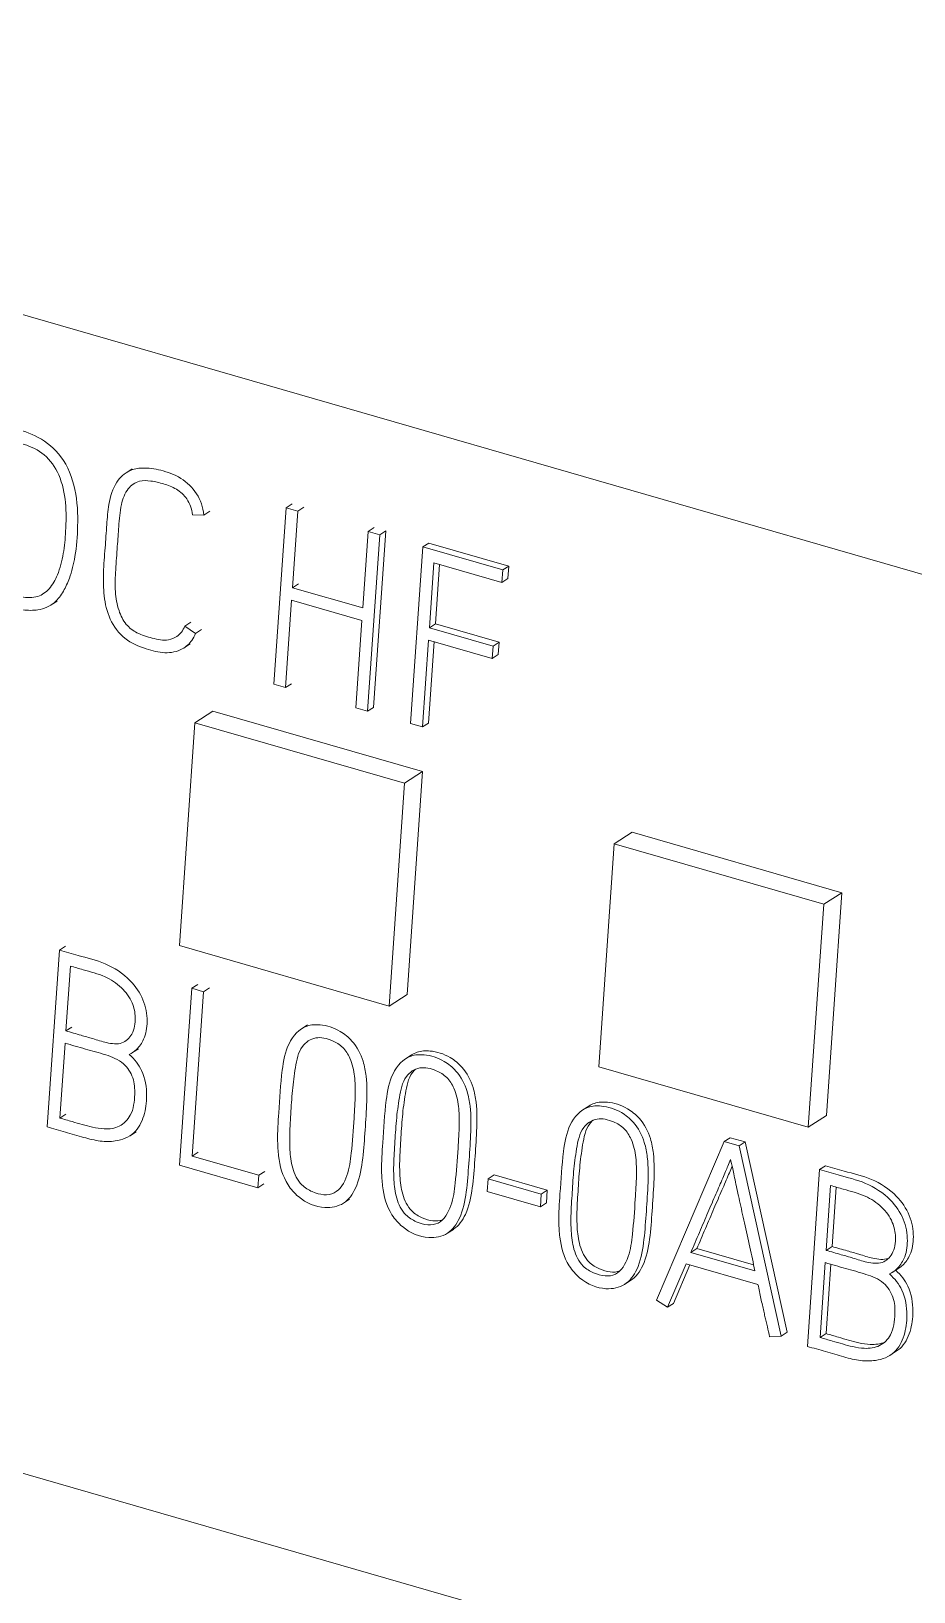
# Model space of a CAD drawing. Header units: inches. Extents: x 9220 to 92460, y -39241 to 4813.
# Drawn here: x 74980.54 to 74985.94, y -33734.08 to -33724.53 of the extents above; entities that cross this region are included whole.
import ezdxf

# ---------------------------------------------------------------- set-up
doc = ezdxf.new("R2010")
doc.units = ezdxf.units.IN
doc.header["$MEASUREMENT"] = 0

# ---------------------------------------------------------------- blocks, each defined once
blk = doc.blocks.new('A$C027ebf9d')
at = {"color": 0, "linetype": 'Continuous', "lineweight": 0}
for p, q in [((19.03776, -14.32006), (18.19219, -14.07596)), ((18.54512, -14.21956), (18.54707, -14.21831)), ((18.57043, -14.23333), (18.57238, -14.23207)), ((18.59715, -14.23094), (18.59316, -14.28836)), ((18.59715, -14.23094), (18.5991, -14.22969)), ((18.60093, -14.23204), (18.59715, -14.23094)), ((18.5992, -14.25695), (18.60093, -14.23204)), ((18.60093, -14.23204), (18.60288, -14.23078)), ((18.57043, -14.23333), (18.56666, -14.23322)), ((18.62378, -14.23863), (18.62573, -14.23737)), ((18.62378, -14.23863), (18.62205, -14.26355)), ((18.62365, -14.29716), (18.62764, -14.23975)), ((18.62764, -14.23975), (18.62378, -14.23863)), ((18.6256, -14.2959), (18.62959, -14.23849)), ((18.62764, -14.23975), (18.62959, -14.23849)), ((18.64164, -14.24371), (18.64359, -14.24245)), ((18.66954, -14.24994), (18.64359, -14.24245)), ((18.64164, -14.24371), (18.63765, -14.30112)), ((18.66759, -14.2512), (18.64164, -14.24371)), ((18.64375, -14.26997), (18.64522, -14.24889)), ((18.64522, -14.24889), (18.66731, -14.25527)), ((18.6457, -14.26872), (18.64704, -14.24942)), ((18.66731, -14.25527), (18.66759, -14.2512)), ((18.66759, -14.2512), (18.66954, -14.24994)), ((18.66926, -14.25401), (18.66954, -14.24994)), ((18.5992, -14.25695), (18.60115, -14.25569)), ((18.62205, -14.26355), (18.5992, -14.25695)), ((18.66731, -14.25527), (18.66926, -14.25401)), ((18.52072, -14.26255), (18.52267, -14.26129)), ((18.59694, -14.28945), (18.59891, -14.26102)), ((18.59891, -14.26102), (18.62176, -14.26762)), ((18.62176, -14.26762), (18.61979, -14.29605)), ((18.56422, -14.26942), (18.56617, -14.26816)), ((18.56422, -14.26942), (18.56768, -14.2718)), ((18.56768, -14.2718), (18.56963, -14.27054)), ((18.64375, -14.26997), (18.6457, -14.26872)), ((18.66448, -14.27596), (18.64375, -14.26997)), ((18.66644, -14.2747), (18.6457, -14.26872)), ((18.56396, -14.2765), (18.56591, -14.27524)), ((18.64151, -14.30224), (18.64347, -14.27397)), ((18.64346, -14.30098), (18.6453, -14.2745)), ((18.64347, -14.27397), (18.66421, -14.27995)), ((18.66421, -14.27995), (18.66448, -14.27596)), ((18.66448, -14.27596), (18.66644, -14.2747)), ((18.66616, -14.27869), (18.66644, -14.2747)), ((18.66421, -14.27995), (18.66616, -14.27869)), ((18.59694, -14.28945), (18.59889, -14.28819)), ((18.59316, -14.28836), (18.59694, -14.28945)), ((18.56746, -14.30087), (18.57332, -14.2971)), ((18.64151, -14.31678), (18.57332, -14.2971)), ((18.61979, -14.29605), (18.62365, -14.29716)), ((18.62365, -14.29716), (18.6256, -14.2959)), ((18.56746, -14.30087), (18.56242, -14.37338)), ((18.63565, -14.32055), (18.56746, -14.30087)), ((18.63765, -14.30112), (18.64151, -14.30224)), ((18.64151, -14.30224), (18.64346, -14.30098)), ((18.63565, -14.32055), (18.64151, -14.31678)), ((18.63647, -14.38929), (18.64151, -14.31678)), ((18.63061, -14.39306), (18.63565, -14.32055)), ((18.70384, -14.34024), (18.7097, -14.33647)), ((18.77789, -14.35615), (18.7097, -14.33647)), ((18.70384, -14.34024), (18.6988, -14.41275)), ((18.77203, -14.35992), (18.70384, -14.34024)), ((18.77203, -14.35992), (18.77789, -14.35615)), ((18.77285, -14.42866), (18.77789, -14.35615)), ((18.76699, -14.43243), (18.77203, -14.35992)), ((18.5234, -14.37483), (18.52535, -14.37357)), ((18.56242, -14.37338), (18.63061, -14.39306)), ((18.5194, -14.43233), (18.5234, -14.37483)), ((18.52697, -14.38002), (18.52551, -14.4011)), ((18.56645, -14.38726), (18.56246, -14.44476)), ((18.56645, -14.38726), (18.5684, -14.386)), ((18.57031, -14.38837), (18.56645, -14.38726)), ((18.5666, -14.4418), (18.57031, -14.38837)), ((18.57031, -14.38837), (18.57226, -14.38712)), ((18.63061, -14.39306), (18.63647, -14.38929)), ((18.52551, -14.4011), (18.52746, -14.39984)), ((18.60218, -14.4004), (18.60413, -14.39914)), ((18.52523, -14.40509), (18.52354, -14.42945)), ((18.54721, -14.40816), (18.54916, -14.4069)), ((18.636, -14.41016), (18.63795, -14.4089)), ((18.6988, -14.41275), (18.76699, -14.43243)), ((18.52354, -14.42945), (18.52549, -14.42819)), ((18.69366, -14.42681), (18.69561, -14.42555)), ((18.76699, -14.43243), (18.77285, -14.42866)), ((18.54639, -14.43519), (18.54834, -14.43393)), ((18.5666, -14.4418), (18.56855, -14.44054)), ((18.73965, -14.4371), (18.71762, -14.48865)), ((18.73965, -14.4371), (18.7416, -14.43584)), ((18.74449, -14.4385), (18.73965, -14.4371)), ((18.74645, -14.43724), (18.7416, -14.43584)), ((18.74449, -14.4385), (18.74645, -14.43724)), ((18.75818, -14.50036), (18.74449, -14.4385)), ((18.76013, -14.4991), (18.74645, -14.43724)), ((19.0121, -14.68948), (18.16653, -14.44539)), ((18.56246, -14.44476), (18.58795, -14.45212)), ((18.58824, -14.44804), (18.5666, -14.4418)), ((18.77066, -14.44621), (18.77261, -14.44496)), ((18.58795, -14.45212), (18.58824, -14.44804)), ((18.58824, -14.44804), (18.59019, -14.44679)), ((18.66286, -14.44922), (18.66258, -14.4533)), ((18.66286, -14.44922), (18.66482, -14.44797)), ((18.68011, -14.4542), (18.66286, -14.44922)), ((18.68207, -14.45295), (18.66482, -14.44797)), ((18.76667, -14.50371), (18.77066, -14.44621)), ((18.58795, -14.45212), (18.58991, -14.45086)), ((18.66258, -14.4533), (18.67983, -14.45828)), ((18.67983, -14.45828), (18.68011, -14.4542)), ((18.68011, -14.4542), (18.68207, -14.45295)), ((18.68178, -14.45702), (18.68207, -14.45295)), ((18.77424, -14.4514), (18.77277, -14.47248)), ((18.77607, -14.45192), (18.77472, -14.47122)), ((18.61577, -14.45714), (18.61773, -14.45588)), ((18.67983, -14.45828), (18.68178, -14.45702)), ((18.64959, -14.46691), (18.65155, -14.46565)), ((18.72881, -14.47315), (18.73076, -14.47189)), ((18.74962, -14.47916), (18.72881, -14.47315)), ((18.7492, -14.47721), (18.73076, -14.47189)), ((18.77277, -14.47248), (18.77472, -14.47122)), ((18.72117, -14.49098), (18.72724, -14.47685)), ((18.72312, -14.48972), (18.7285, -14.47721)), ((18.72724, -14.47685), (18.75062, -14.4836)), ((18.77249, -14.47647), (18.7708, -14.50083)), ((18.77432, -14.477), (18.77276, -14.49957)), ((18.79447, -14.47954), (18.79642, -14.47828)), ((18.70725, -14.48355), (18.7092, -14.48229)), ((18.71762, -14.48865), (18.72117, -14.49098)), ((18.72117, -14.49098), (18.72312, -14.48972)), ((18.75438, -14.50057), (18.75818, -14.50036)), ((18.75818, -14.50036), (18.76013, -14.4991)), ((18.7708, -14.50083), (18.77276, -14.49957)), ((18.79365, -14.50657), (18.79561, -14.50531))]:
    blk.add_line(p, q, dxfattribs=at)
for points, knots in [([(18.49603, -14.25999), (18.49762, -14.26068), (18.50095, -14.26194), (18.50615, -14.26341), (18.51137, -14.26427), (18.51694, -14.26449), (18.52177, -14.26239), (18.5248, -14.25823), (18.52708, -14.25322), (18.52883, -14.24613), (18.52955, -14.2364), (18.52918, -14.22537), (18.525, -14.21425), (18.51676, -14.20746), (18.50831, -14.20499), (18.5028, -14.2033), (18.50001, -14.20266)], [0, 0, 0, 0, 0.048928, 0.10152, 0.156673, 0.206259, 0.270351, 0.31956, 0.366981, 0.439378, 0.534587, 0.645045, 0.746603, 0.832762, 0.916147, 1, 1, 1, 1]), ([(18.50015, -14.25735), (18.5024, -14.25817), (18.50602, -14.25921), (18.51146, -14.26011), (18.51636, -14.26038), (18.52049, -14.25739), (18.52315, -14.25239), (18.52486, -14.24599), (18.52556, -14.23802), (18.5257, -14.2295), (18.52399, -14.22059), (18.51888, -14.21317), (18.5124, -14.21032), (18.50739, -14.20896), (18.50458, -14.20813), (18.50359, -14.20784)], [0, 0, 0, 0, 0.085013, 0.135874, 0.205821, 0.265138, 0.333279, 0.422662, 0.50952, 0.618636, 0.722487, 0.80996, 0.894466, 0.962458, 1, 1, 1, 1]), ([(18.56768, -14.2718), (18.56736, -14.27264), (18.56631, -14.27467), (18.56312, -14.27748), (18.55773, -14.27857), (18.55126, -14.27687), (18.5445, -14.27416), (18.53935, -14.26728), (18.53775, -14.25957), (18.53762, -14.25181), (18.5383, -14.24419), (18.53876, -14.23674), (18.53936, -14.22932), (18.5413, -14.22269), (18.54564, -14.21873), (18.55084, -14.21774), (18.55656, -14.21863), (18.56293, -14.2208), (18.56861, -14.22623), (18.57011, -14.23072), (18.57043, -14.23333)], [0, 0, 0, 0, 0.023749, 0.063372, 0.118592, 0.172501, 0.236244, 0.297229, 0.359591, 0.421629, 0.490644, 0.554667, 0.610982, 0.680492, 0.733777, 0.772528, 0.826559, 0.886213, 0.942216, 1, 1, 1, 1]), ([(18.56666, -14.23322), (18.56643, -14.23126), (18.56538, -14.22814), (18.56148, -14.22462), (18.55734, -14.22311), (18.55329, -14.22218), (18.54902, -14.22195), (18.5452, -14.22468), (18.54324, -14.23025), (18.54269, -14.2368), (18.54223, -14.24391), (18.54169, -14.25091), (18.54139, -14.25784), (18.54236, -14.26397), (18.54475, -14.26902), (18.54894, -14.27207), (18.55368, -14.27344), (18.5583, -14.27442), (18.56216, -14.27279), (18.5636, -14.2709), (18.56422, -14.26942)], [0, 0, 0, 0, 0.052928, 0.097969, 0.144851, 0.190624, 0.232935, 0.284925, 0.348337, 0.424764, 0.49245, 0.572241, 0.64631, 0.708712, 0.757514, 0.801091, 0.856423, 0.915681, 0.949914, 1, 1, 1, 1]), ([(18.5234, -14.37483), (18.52542, -14.3754), (18.53039, -14.37694), (18.53836, -14.37874), (18.54618, -14.38366), (18.55108, -14.39082), (18.55233, -14.39785), (18.55131, -14.40356), (18.54888, -14.40708), (18.54701, -14.40834), (18.54612, -14.40876)], [0, 0, 0, 0, 0.121799, 0.300471, 0.478612, 0.608153, 0.736749, 0.853072, 0.938599, 1, 1, 1, 1]), ([(18.52551, -14.4011), (18.52715, -14.40157), (18.53006, -14.40243), (18.53449, -14.40366), (18.53889, -14.40513), (18.54387, -14.40571), (18.54753, -14.40221), (18.54841, -14.39716), (18.5473, -14.39156), (18.54362, -14.3866), (18.53785, -14.38291), (18.5321, -14.38156), (18.52835, -14.3804), (18.52697, -14.38002)], [0, 0, 0, 0, 0.089881, 0.159215, 0.241238, 0.333496, 0.41712, 0.515535, 0.593949, 0.688978, 0.794399, 0.924872, 1, 1, 1, 1]), ([(18.60819, -14.39915), (18.60673, -14.39901), (18.6024, -14.39926), (18.59734, -14.40491), (18.59549, -14.41539), (18.59488, -14.42618), (18.59422, -14.43543), (18.59469, -14.44334), (18.59634, -14.44993), (18.60218, -14.45659), (18.60905, -14.45925), (18.61622, -14.45781), (18.62047, -14.45188), (18.62212, -14.44371), (18.62274, -14.43447), (18.62342, -14.42525), (18.62355, -14.41742), (18.62223, -14.41018), (18.61942, -14.40472), (18.61415, -14.40051), (18.61039, -14.39935), (18.60819, -14.39915)], [0, 0, 0, 0, 0.03125, 0.09375, 0.15625, 0.25, 0.3125, 0.34375, 0.40625, 0.4375, 0.5, 0.546875, 0.59375, 0.65625, 0.71875, 0.78125, 0.84375, 0.875, 0.921875, 0.953125, 1, 1, 1, 1]), ([(18.61555, -14.40648), (18.61457, -14.40552), (18.61161, -14.40382), (18.60662, -14.40267), (18.60143, -14.40613), (18.60007, -14.4131), (18.5991, -14.42046), (18.59875, -14.42693), (18.59831, -14.43328), (18.59821, -14.43911), (18.59892, -14.44571), (18.60146, -14.45106), (18.6068, -14.45429), (18.61341, -14.45517), (18.61741, -14.44817), (18.61854, -14.43971), (18.61917, -14.4307), (18.61968, -14.42243), (18.61959, -14.41591), (18.61845, -14.41055), (18.61652, -14.40744), (18.61555, -14.40648)], [0, 0, 0, 0, 0.03125, 0.078125, 0.125, 0.1875, 0.25, 0.3125, 0.34375, 0.40625, 0.453125, 0.5, 0.53125, 0.59375, 0.65625, 0.71875, 0.8125, 0.875, 0.921875, 0.96875, 1, 1, 1, 1]), ([(18.54612, -14.40876), (18.54787, -14.41037), (18.55101, -14.41431), (18.55214, -14.42193), (18.55119, -14.42896), (18.54802, -14.43497), (18.5423, -14.43715), (18.53656, -14.43711), (18.5311, -14.43576), (18.52535, -14.43403), (18.52138, -14.4329), (18.5194, -14.43233)], [0, 0, 0, 0, 0.103943, 0.238103, 0.352261, 0.47238, 0.599265, 0.688206, 0.785795, 0.892897, 1, 1, 1, 1]), ([(18.52354, -14.42945), (18.52488, -14.42984), (18.52842, -14.43084), (18.53321, -14.4323), (18.53845, -14.43322), (18.54317, -14.43256), (18.54725, -14.42849), (18.54808, -14.42244), (18.54777, -14.41638), (18.5442, -14.4109), (18.53818, -14.40872), (18.53187, -14.40704), (18.52744, -14.40573), (18.52523, -14.40509)], [0, 0, 0, 0, 0.066156, 0.175169, 0.23737, 0.32413, 0.412445, 0.52466, 0.605148, 0.683631, 0.78156, 0.89078, 1, 1, 1, 1]), ([(18.64201, -14.40891), (18.64055, -14.40877), (18.63622, -14.40903), (18.63116, -14.41467), (18.62931, -14.42515), (18.6287, -14.43595), (18.62804, -14.4452), (18.62851, -14.45311), (18.63016, -14.45969), (18.636, -14.46635), (18.64287, -14.46901), (18.65004, -14.46758), (18.65429, -14.46164), (18.65594, -14.45347), (18.65656, -14.44423), (18.65724, -14.43502), (18.65737, -14.42718), (18.65605, -14.41995), (18.65324, -14.41448), (18.64797, -14.41028), (18.64421, -14.40911), (18.64201, -14.40891)], [0, 0, 0, 0, 0.03125, 0.09375, 0.15625, 0.25, 0.3125, 0.34375, 0.40625, 0.4375, 0.5, 0.546875, 0.59375, 0.65625, 0.71875, 0.78125, 0.84375, 0.875, 0.921875, 0.953125, 1, 1, 1, 1]), ([(18.64397, -14.40765), (18.6425, -14.40752), (18.64035, -14.40764), (18.63852, -14.40854), (18.63795, -14.4089)], [0, 0, 0, 0, 0.03125, 0.04655442, 0.04655442, 0.04655442, 0.04655442]), ([(18.65155, -14.46565), (18.65155, -14.46565), (18.65326, -14.46454), (18.65624, -14.46038), (18.65789, -14.45221), (18.65852, -14.44298), (18.65919, -14.43376), (18.65932, -14.42593), (18.658, -14.41869), (18.65519, -14.41322), (18.64993, -14.40902), (18.64617, -14.40785), (18.64397, -14.40765)], [0.5468205, 0.5468205, 0.5468205, 0.5468205, 0.546875, 0.59375, 0.65625, 0.71875, 0.78125, 0.84375, 0.875, 0.921875, 0.953125, 1, 1, 1, 1]), ([(18.64937, -14.41624), (18.64839, -14.41528), (18.64543, -14.41358), (18.64044, -14.41243), (18.63525, -14.4159), (18.63389, -14.42286), (18.63292, -14.43022), (18.63257, -14.43669), (18.63213, -14.44304), (18.63203, -14.44888), (18.63274, -14.45547), (18.63528, -14.46083), (18.64062, -14.46405), (18.64723, -14.46494), (18.65123, -14.45793), (18.65236, -14.44948), (18.65299, -14.44047), (18.6535, -14.43219), (18.65342, -14.42567), (18.65227, -14.42032), (18.65034, -14.41721), (18.64937, -14.41624)], [0, 0, 0, 0, 0.03125, 0.078125, 0.125, 0.1875, 0.25, 0.3125, 0.34375, 0.40625, 0.453125, 0.5, 0.53125, 0.59375, 0.65625, 0.71875, 0.8125, 0.875, 0.921875, 0.96875, 1, 1, 1, 1]), ([(18.63921, -14.41358), (18.63885, -14.41391), (18.63694, -14.41601), (18.63584, -14.4216), (18.63487, -14.42896), (18.63453, -14.43543), (18.63408, -14.44178), (18.63398, -14.44762), (18.63469, -14.45421), (18.63723, -14.45957), (18.64237, -14.46267), (18.64609, -14.46326), (18.64801, -14.46256)], [0.1120008, 0.1120008, 0.1120008, 0.1120008, 0.125, 0.1875, 0.25, 0.3125, 0.34375, 0.40625, 0.453125, 0.5, 0.53125, 0.5884659, 0.5884659, 0.5884659, 0.5884659]), ([(18.70162, -14.4243), (18.70015, -14.42416), (18.698, -14.42429), (18.69617, -14.42518), (18.69561, -14.42555)], [0, 0, 0, 0, 0.03125, 0.04655442, 0.04655442, 0.04655442, 0.04655442]), ([(18.7092, -14.48229), (18.7092, -14.48229), (18.71092, -14.48118), (18.71389, -14.47703), (18.71555, -14.46886), (18.71617, -14.45962), (18.71684, -14.4504), (18.71698, -14.44257), (18.71566, -14.43533), (18.71285, -14.42986), (18.70758, -14.42566), (18.70382, -14.4245), (18.70162, -14.4243)], [0.5468205, 0.5468205, 0.5468205, 0.5468205, 0.546875, 0.59375, 0.65625, 0.71875, 0.78125, 0.84375, 0.875, 0.921875, 0.953125, 1, 1, 1, 1]), ([(18.69967, -14.42555), (18.6982, -14.42542), (18.69387, -14.42567), (18.68881, -14.43131), (18.68696, -14.4418), (18.68635, -14.45259), (18.68569, -14.46184), (18.68617, -14.46975), (18.68781, -14.47633), (18.69366, -14.483), (18.70052, -14.48566), (18.70769, -14.48422), (18.71194, -14.47829), (18.71359, -14.47012), (18.71422, -14.46088), (18.71489, -14.45166), (18.71502, -14.44383), (18.71371, -14.43659), (18.71089, -14.43112), (18.70563, -14.42692), (18.70187, -14.42576), (18.69967, -14.42555)], [0, 0, 0, 0, 0.03125, 0.09375, 0.15625, 0.25, 0.3125, 0.34375, 0.40625, 0.4375, 0.5, 0.546875, 0.59375, 0.65625, 0.71875, 0.78125, 0.84375, 0.875, 0.921875, 0.953125, 1, 1, 1, 1]), ([(18.70702, -14.43289), (18.70604, -14.43193), (18.70309, -14.43023), (18.6981, -14.42907), (18.69291, -14.43254), (18.69154, -14.43951), (18.69057, -14.44686), (18.69023, -14.45334), (18.68978, -14.45968), (18.68969, -14.46552), (18.69039, -14.47211), (18.69294, -14.47747), (18.69828, -14.48069), (18.70488, -14.48158), (18.70889, -14.47458), (18.71001, -14.46612), (18.71064, -14.45711), (18.71115, -14.44884), (18.71107, -14.44231), (18.70993, -14.43696), (18.708, -14.43385), (18.70702, -14.43289)], [0, 0, 0, 0, 0.03125, 0.078125, 0.125, 0.1875, 0.25, 0.3125, 0.34375, 0.40625, 0.453125, 0.5, 0.53125, 0.59375, 0.65625, 0.71875, 0.8125, 0.875, 0.921875, 0.96875, 1, 1, 1, 1]), ([(18.69687, -14.43023), (18.69651, -14.43055), (18.69459, -14.43266), (18.6935, -14.43825), (18.69253, -14.44561), (18.69218, -14.45208), (18.69173, -14.45843), (18.69164, -14.46426), (18.69234, -14.47086), (18.69489, -14.47621), (18.70003, -14.47931), (18.70375, -14.4799), (18.70566, -14.4792)], [0.1120008, 0.1120008, 0.1120008, 0.1120008, 0.125, 0.1875, 0.25, 0.3125, 0.34375, 0.40625, 0.453125, 0.5, 0.53125, 0.5884659, 0.5884659, 0.5884659, 0.5884659]), ([(18.72881, -14.47315), (18.72972, -14.47099), (18.73064, -14.46884), (18.73156, -14.46668), (18.73203, -14.46559), (18.73249, -14.46449), (18.73296, -14.46339), (18.73342, -14.46231), (18.73388, -14.46124), (18.73434, -14.46016), (18.73478, -14.45914), (18.73522, -14.45812), (18.73566, -14.45709), (18.73608, -14.45613), (18.7365, -14.45516), (18.73692, -14.45419), (18.73731, -14.45329), (18.7377, -14.45239), (18.73808, -14.45149), (18.73843, -14.45068), (18.73878, -14.44987), (18.73913, -14.44905), (18.73944, -14.44832), (18.73975, -14.4476), (18.74005, -14.44687), (18.74031, -14.44626), (18.74056, -14.44566), (18.74081, -14.44505), (18.74111, -14.44434), (18.74141, -14.44362), (18.74172, -14.44291)], [0, 0, 0, 0, 0.213594, 0.213594, 0.213594, 0.322428, 0.322428, 0.322428, 0.429305, 0.429305, 0.429305, 0.530911, 0.530911, 0.530911, 0.627246, 0.627246, 0.627246, 0.716632, 0.716632, 0.716632, 0.797389, 0.797389, 0.797389, 0.869519, 0.869519, 0.869519, 0.929228, 0.929228, 0.929228, 1, 1, 1, 1]), ([(18.73076, -14.47189), (18.73168, -14.46973), (18.73259, -14.46758), (18.73351, -14.46543), (18.73398, -14.46433), (18.73445, -14.46323), (18.73491, -14.46213), (18.73537, -14.46106), (18.73583, -14.45998), (18.7363, -14.4589), (18.73674, -14.45788), (18.73717, -14.45686), (18.73762, -14.45584), (18.73803, -14.45487), (18.73845, -14.4539), (18.73887, -14.45293), (18.73926, -14.45203), (18.73965, -14.45113), (18.74004, -14.45024), (18.74039, -14.44942), (18.74074, -14.44861), (18.74108, -14.44779), (18.74139, -14.44707), (18.7417, -14.44634), (18.74201, -14.44561), (18.74207, -14.44545), (18.74214, -14.44529), (18.7422, -14.44514)], [0, 0, 0, 0, 0.213594, 0.213594, 0.213594, 0.322428, 0.322428, 0.322428, 0.4293053, 0.4293053, 0.4293053, 0.5309113, 0.5309113, 0.5309113, 0.6272464, 0.6272464, 0.6272464, 0.7166317, 0.7166317, 0.7166317, 0.7973887, 0.7973887, 0.7973887, 0.8695187, 0.8695187, 0.8695187, 0.8850474, 0.8850474, 0.8850474, 0.8850474]), ([(18.74172, -14.44291), (18.74179, -14.44324), (18.74198, -14.44409), (18.74232, -14.44567), (18.74277, -14.44779), (18.74332, -14.45036), (18.74395, -14.45329), (18.74465, -14.4565), (18.74542, -14.45997), (18.74623, -14.46365), (18.74708, -14.46749), (18.74822, -14.47268), (18.74907, -14.47657), (18.74962, -14.47916)], [0, 0, 0, 0, 0.027336, 0.070868, 0.130595, 0.202708, 0.283396, 0.372662, 0.4689, 0.570509, 0.677489, 0.786433, 1, 1, 1, 1]), ([(18.77261, -14.44496), (18.77463, -14.44552), (18.7796, -14.44706), (18.78758, -14.44886), (18.7954, -14.45378), (18.80029, -14.46095), (18.80155, -14.46798), (18.80053, -14.47368), (18.79834, -14.47685), (18.79688, -14.47799), (18.79642, -14.47828)], [0, 0, 0, 0, 0.1217988, 0.3004705, 0.4786119, 0.6081527, 0.7367493, 0.8530719, 0.938599, 0.9736418, 0.9736418, 0.9736418, 0.9736418]), ([(18.77066, -14.44621), (18.77268, -14.44678), (18.77765, -14.44832), (18.78562, -14.45012), (18.79344, -14.45504), (18.79834, -14.4622), (18.7996, -14.46924), (18.79858, -14.47494), (18.79614, -14.47847), (18.79427, -14.47972), (18.79339, -14.48014)], [0, 0, 0, 0, 0.121799, 0.300471, 0.478612, 0.608153, 0.736749, 0.853072, 0.938599, 1, 1, 1, 1]), ([(18.77277, -14.47248), (18.77442, -14.47296), (18.77733, -14.47381), (18.78175, -14.47504), (18.78615, -14.47651), (18.79113, -14.4771), (18.7948, -14.47359), (18.79567, -14.46854), (18.79456, -14.46294), (18.79089, -14.45798), (18.78511, -14.45429), (18.77936, -14.45294), (18.77561, -14.45178), (18.77424, -14.4514)], [0, 0, 0, 0, 0.089881, 0.159215, 0.241238, 0.333496, 0.41712, 0.515535, 0.593949, 0.688978, 0.794399, 0.924872, 1, 1, 1, 1]), ([(18.77472, -14.47122), (18.77637, -14.4717), (18.77928, -14.47255), (18.78371, -14.47378), (18.7881, -14.47525), (18.79149, -14.47565), (18.793, -14.47511), (18.79302, -14.47511)], [0, 0, 0, 0, 0.0898813, 0.1592145, 0.2412378, 0.333496, 0.3347332, 0.3347332, 0.3347332, 0.3347332]), ([(18.79339, -14.48014), (18.79514, -14.48175), (18.79827, -14.48569), (18.7994, -14.49331), (18.79845, -14.50034), (18.79528, -14.50635), (18.78956, -14.50854), (18.78383, -14.50849), (18.77836, -14.50714), (18.77261, -14.50541), (18.76865, -14.50428), (18.76667, -14.50371)], [0, 0, 0, 0, 0.103943, 0.238103, 0.352261, 0.47238, 0.599265, 0.688206, 0.785795, 0.892897, 1, 1, 1, 1]), ([(18.7708, -14.50083), (18.77214, -14.50122), (18.77568, -14.50222), (18.78048, -14.50368), (18.78571, -14.5046), (18.79043, -14.50394), (18.79451, -14.49987), (18.79534, -14.49382), (18.79503, -14.48776), (18.79146, -14.48228), (18.78545, -14.4801), (18.77913, -14.47842), (18.7747, -14.47711), (18.77249, -14.47647)], [0, 0, 0, 0, 0.066156, 0.175169, 0.23737, 0.32413, 0.412445, 0.52466, 0.605148, 0.683631, 0.78156, 0.89078, 1, 1, 1, 1]), ([(18.7954, -14.47894), (18.79712, -14.48054), (18.80023, -14.48446), (18.80136, -14.49206), (18.8004, -14.49908), (18.79809, -14.50347), (18.79603, -14.50504), (18.79561, -14.50531)], [0.001208, 0.001208, 0.001208, 0.001208, 0.1039434, 0.2381028, 0.3522608, 0.4723803, 0.501703, 0.501703, 0.501703, 0.501703]), ([(18.75062, -14.4836), (18.75094, -14.48513), (18.7514, -14.48736), (18.75203, -14.49023), (18.75247, -14.49217), (18.75287, -14.49394), (18.75327, -14.49566), (18.7538, -14.49784), (18.75416, -14.4995), (18.75438, -14.50057)], [0, 0, 0, 0, 0.27018, 0.393699, 0.508312, 0.612826, 0.707241, 0.810993, 1, 1, 1, 1]), ([(18.77276, -14.49957), (18.77409, -14.49997), (18.77763, -14.50096), (18.78243, -14.50242), (18.78756, -14.50333), (18.79042, -14.50296), (18.79184, -14.50232)], [0, 0, 0, 0, 0.0661561, 0.1751695, 0.2373695, 0.3190088, 0.3190088, 0.3190088, 0.3190088])]:
    blk.add_open_spline(points, degree=3, knots=knots, dxfattribs=at)

msp = doc.modelspace()

# ---------------------------------------------------------------- block references
at = {"xscale": 18.8131500959034, "yscale": 18.8131500959034, "zscale": 18.8131500959034}
msp.add_blockref('A$C027ebf9d', (74632.2304, -33459.7197), dxfattribs=at)

doc.saveas('drawing.dxf')
